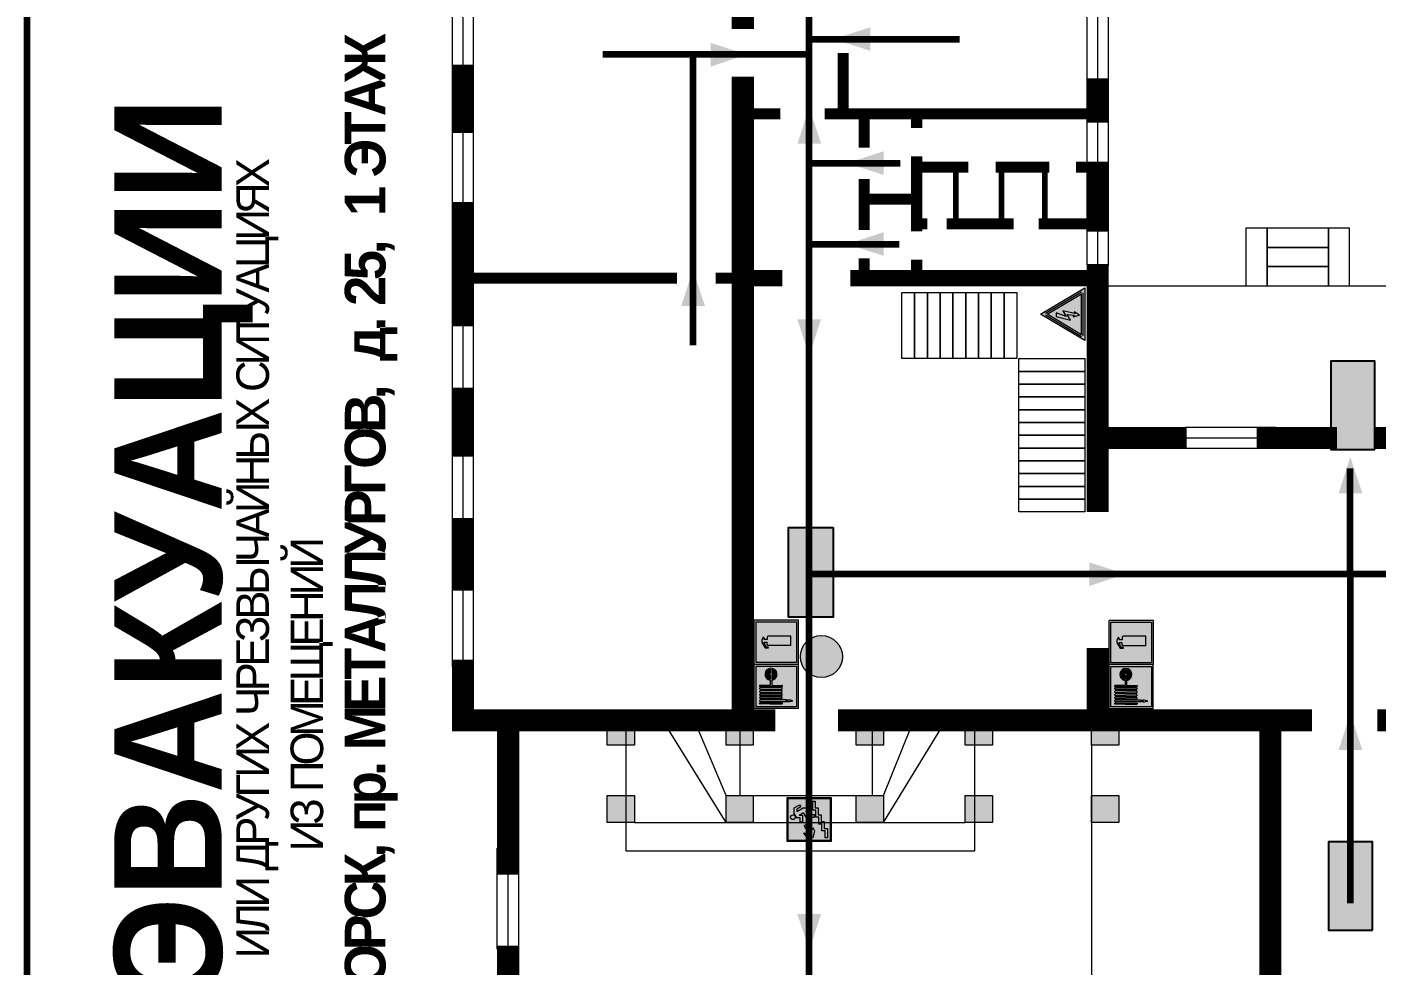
# Model space of a CAD drawing. Header units: millimetres. Extents: x 13810 to 67229, y 12374 to 21950.
# Drawn here: x 25277.2 to 25509.5, y 19191.3 to 19352.8 of the extents above; entities that cross this region are included whole.
import ezdxf

# ---------------------------------------------------------------- set-up
doc = ezdxf.new("R2010")
doc.units = ezdxf.units.MM
doc.layers.add('План_Штампы', color=7, linetype='Continuous')
doc.styles.add('обычный', font='arial.ttf')

# ---------------------------------------------------------------- blocks, each defined once
blk = doc.blocks.new('A$C32E8229D')
at = {"true_color": 0xffffff}
blk.add_hatch(color=7, dxfattribs=at).paths.add_polyline_path([(0, 0), (0, -8), (16, -8), (16, 0)])
h = blk.add_hatch(color=126)
h.paths.add_polyline_path([(0.2, -0.2), (15.8, -0.2), (15.8, -7.8), (0.2, -7.8)])
h.paths.add_polyline_path([(13.49, -2.05), (12.08, -2.05), (11.37, -2.63, 0.162397), (11.29, -2.84), (11.29, -3.63), (10.35, -3.63), (10.35, -4.05), (11.68, -4.05), (11.68, -3.48), (12.26, -4.28), (11.29, -5.1), (11.29, -6.78), (11.85, -6.78), (11.85, -5.44), (12.8, -4.64), (12.8, -5.94), (14.46, -5.94), (14.46, -5.39), (13.45, -5.39), (13.45, -3.97), (12.46, -2.59), (13.15, -2.59), (13.69, -3.34), (14.18, -3)], flags=16)
h.paths.add_polyline_path([(10.74, -1.82, 1), (11.8, -1.82, 1)], flags=16)
h.paths.add_polyline_path([(9.39, -3.59), (5.99, -3.59), (6.56, -3.03), (5.91, -3.03), (5.1, -3.83), (5.91, -4.64), (6.56, -4.64), (5.99, -4.09), (9.39, -4.09)], flags=16)
h.paths.add_polyline_path([(4.29, -1.08), (1.72, -1.08), (1.72, -6.6), (4.29, -6.6)], flags=16)
at = {"color": 126}
blk.add_lwpolyline([(16, -8), (0, -8), (0, 0), (16, 0)], close=True, dxfattribs=at)
blk = doc.blocks.new('A$C7B8C2D5B')
at = {"lineweight": 0}
h = blk.add_hatch(color=5, dxfattribs=at)
h.dxf.hatch_style = 1
h.paths.add_polyline_path([(1.4, -3.02, 1), (-2.11, -3.02, 1)])
at = {"color": 5, "lineweight": 0}
blk.add_circle((-0.36, -3.02), 1.75, dxfattribs=at)
blk = doc.blocks.new('вниз 3')
at = {"lineweight": 0, "true_color": 0xffffff}
h = blk.add_hatch(color=7, dxfattribs=at)
h.dxf.hatch_style = 1
h.paths.add_polyline_path([(40997.5, -4475.69), (40997.25, -4475.28), (40995.76, -4476.15), (40995.97, -4475.23), (40995.39, -4475.56), (40995.05, -4476.83), (40996.33, -4477.17), (40996.91, -4476.83), (40996, -4476.55)], flags=0)
h.paths.add_polyline_path([(40999.81, -4473.95), (41000.22, -4473.95), (41000.64, -4474.67), (41001.03, -4474.43), (41000.46, -4473.49), (41000.42, -4473.49), (40999.43, -4473.49), (40998.68, -4473.92), (40998.68, -4474.57), (40997.88, -4474.57), (40997.88, -4475), (40999.14, -4475), (40999.14, -4474.43), (40999.14, -4474.38), (40999.59, -4475.15), (40998.72, -4475.67), (40998.72, -4477.06), (40999.24, -4477.06), (40999.24, -4475.96), (40999.95, -4475.56), (40999.95, -4476.43), (41001.61, -4476.43), (41001.61, -4475.88), (41000.47, -4475.88), (41000.47, -4475.12)], flags=0)
h.paths.add_polyline_path([(40999.2, -4473.24, 1), (40998.35, -4473.24, 1)], flags=0)
h.paths.add_polyline_path([(41000.46, -4477.26), (41001.69, -4477.26), (41001.69, -4476.84), (41000.03, -4476.84), (41000.03, -4477.39), (40998.78, -4477.39), (40998.78, -4477.95), (40997.53, -4477.95), (40997.53, -4478.5), (40996.29, -4478.5), (40996.29, -4479.06), (40995.05, -4479.06), (40995.05, -4479.48), (40995.29, -4479.48), (40996.72, -4479.48), (40996.72, -4478.92), (40997.97, -4478.92), (40997.97, -4478.36), (40999.2, -4478.36), (40999.2, -4477.81), (41000.46, -4477.81)], flags=0)
h.paths.add_polyline_path([(41002.37, -4472.17), (40994.37, -4472.17), (40994.37, -4480.17), (41002.37, -4480.17)])
h.paths.add_polyline_path([(41002.16, -4479.96), (40994.57, -4479.96), (40994.57, -4472.37), (41002.16, -4472.37)], flags=16)
h.paths.add_polyline_path([(41001.61, -4475.88), (41001.61, -4476.43), (40999.95, -4476.43), (40999.95, -4475.56), (40999.24, -4475.96), (40999.24, -4477.06), (40998.72, -4477.06), (40998.72, -4475.67), (40999.59, -4475.15), (40999.14, -4474.38), (40999.14, -4474.43), (40999.14, -4475), (40997.88, -4475), (40997.88, -4474.57), (40998.68, -4474.57), (40998.68, -4473.92), (40999.43, -4473.49), (41000.42, -4473.49), (41000.46, -4473.49), (41001.03, -4474.43), (41000.64, -4474.67), (41000.22, -4473.95), (40999.81, -4473.95), (41000.47, -4475.12), (41000.47, -4475.88)], flags=0)
h.paths.add_polyline_path([(41001.69, -4476.84), (41001.69, -4477.26), (41000.46, -4477.26), (41000.46, -4477.81), (40999.2, -4477.81), (40999.2, -4478.36), (40997.97, -4478.36), (40997.97, -4478.92), (40996.72, -4478.92), (40996.72, -4479.48), (40995.05, -4479.48), (40995.05, -4479.06), (40996.29, -4479.06), (40996.29, -4478.5), (40997.53, -4478.5), (40997.53, -4477.95), (40998.78, -4477.95), (40998.78, -4477.39), (41000.03, -4477.39), (41000.03, -4476.84)], flags=0)
h.paths.add_polyline_path([(40998.35, -4473.24, -1), (40999.2, -4473.24, -1)], flags=0)
h.paths.add_polyline_path([(40997.5, -4475.69), (40996, -4476.55), (40996.91, -4476.83), (40996.33, -4477.17), (40995.05, -4476.83), (40995.39, -4475.56), (40995.97, -4475.23), (40995.76, -4476.15), (40997.25, -4475.28)], flags=0)
at = {"lineweight": 0}
h = blk.add_hatch(color=126, dxfattribs=at)
h.dxf.hatch_style = 1
h.paths.add_polyline_path([(41002.16, -4472.37), (40994.57, -4472.37), (40994.57, -4479.96), (41002.16, -4479.96)])
h.paths.add_polyline_path([(40995.97, -4475.23), (40995.76, -4476.15), (40997.25, -4475.28), (40997.5, -4475.69), (40996, -4476.55), (40996.91, -4476.83), (40996.33, -4477.17), (40995.05, -4476.83), (40995.39, -4475.56)], flags=16)
h.paths.add_polyline_path([(40997.88, -4474.57), (40998.68, -4474.57), (40998.68, -4473.92), (40999.43, -4473.49), (41000.42, -4473.49), (41000.46, -4473.49), (41001.03, -4474.43), (41000.64, -4474.67), (41000.22, -4473.95), (40999.81, -4473.95), (41000.47, -4475.12), (41000.47, -4475.88), (41001.61, -4475.88), (41001.61, -4476.43), (40999.95, -4476.43), (40999.95, -4475.56), (40999.24, -4475.96), (40999.24, -4477.06), (40998.72, -4477.06), (40998.72, -4475.67), (40999.59, -4475.15), (40999.14, -4474.38), (40999.14, -4474.43), (40999.14, -4475), (40997.88, -4475)], flags=16)
h.paths.add_polyline_path([(40998.35, -4473.24, -1), (40999.2, -4473.24, -1)], flags=16)
h.paths.add_polyline_path([(40997.53, -4477.95), (40998.78, -4477.95), (40998.78, -4477.39), (41000.03, -4477.39), (41000.03, -4476.84), (41001.69, -4476.84), (41001.69, -4477.26), (41000.46, -4477.26), (41000.46, -4477.81), (40999.2, -4477.81), (40999.2, -4478.36), (40997.97, -4478.36), (40997.97, -4478.92), (40996.72, -4478.92), (40996.72, -4479.48), (40995.05, -4479.48), (40995.05, -4479.06), (40996.29, -4479.06), (40996.29, -4478.5), (40997.53, -4478.5)], flags=16)
at = {"lineweight": 0, "true_color": 0xffffff}
h = blk.add_hatch(color=7, dxfattribs=at)
h.dxf.hatch_style = 1
h.paths.add_polyline_path([(40999.2, -4473.24, 1), (40998.35, -4473.24, 1)])
h.paths.add_polyline_path([(40999.81, -4473.95), (41000.22, -4473.95), (41000.64, -4474.67), (41001.03, -4474.43), (41000.46, -4473.49), (41000.42, -4473.49), (40999.43, -4473.49), (40998.68, -4473.92), (40998.68, -4474.57), (40997.88, -4474.57), (40997.88, -4475), (40999.14, -4475), (40999.14, -4474.43), (40999.14, -4474.38), (40999.59, -4475.15), (40998.72, -4475.67), (40998.72, -4477.06), (40999.24, -4477.06), (40999.24, -4475.96), (40999.95, -4475.56), (40999.95, -4476.43), (41001.61, -4476.43), (41001.61, -4475.88), (41000.47, -4475.88), (41000.47, -4475.12)])
h.paths.add_polyline_path([(40999.2, -4477.81), (41000.46, -4477.81), (41000.46, -4477.26), (41001.69, -4477.26), (41001.69, -4476.84), (41000.03, -4476.84), (41000.03, -4477.39), (40998.78, -4477.39), (40998.78, -4477.95), (40997.53, -4477.95), (40997.53, -4478.5), (40996.29, -4478.5), (40996.29, -4479.06), (40995.05, -4479.06), (40995.05, -4479.48), (40995.29, -4479.48), (40996.72, -4479.48), (40996.72, -4478.92), (40997.97, -4478.92), (40997.97, -4478.36), (40999.2, -4478.36)])
h.paths.add_polyline_path([(40997.5, -4475.69), (40997.25, -4475.28), (40995.76, -4476.15), (40995.97, -4475.23), (40995.39, -4475.56), (40995.05, -4476.83), (40996.33, -4477.17), (40996.91, -4476.83), (40996, -4476.55)])
at = {"color": 126, "lineweight": 0}
for points in [[(40994.37, -4472.17), (41002.37, -4472.17), (41002.37, -4480.17), (40994.37, -4480.17)], [(40994.57, -4472.37), (41002.16, -4472.37), (41002.16, -4479.96), (40994.57, -4479.96)]]:
    blk.add_lwpolyline(points, close=True, dxfattribs=at)
for points in [[(40999.14, -4474.43), (40999.14, -4475), (40997.88, -4475), (40997.88, -4474.57), (40998.68, -4474.57), (40998.68, -4473.92), (40999.43, -4473.49), (41000.42, -4473.49), (41000.46, -4473.49), (41001.03, -4474.43), (41000.64, -4474.67), (41000.22, -4473.95), (40999.81, -4473.95), (41000.47, -4475.12), (41000.47, -4475.88), (41001.61, -4475.88), (41001.61, -4476.43), (40999.95, -4476.43), (40999.95, -4475.56), (40999.24, -4475.96), (40999.24, -4477.06), (40998.72, -4477.06), (40998.72, -4475.67), (40999.59, -4475.15), (40999.14, -4474.38), (40999.14, -4474.43)], [(40995.05, -4476.83), (40995.39, -4475.56), (40995.97, -4475.23), (40995.76, -4476.15), (40997.25, -4475.28), (40997.5, -4475.69), (40996, -4476.55), (40996.91, -4476.83), (40996.33, -4477.17), (40995.05, -4476.83)], [(40995.29, -4479.48), (40995.05, -4479.48), (40995.05, -4479.06), (40996.29, -4479.06), (40996.29, -4478.5), (40997.53, -4478.5), (40997.53, -4477.95), (40998.78, -4477.95), (40998.78, -4477.39), (41000.03, -4477.39), (41000.03, -4476.84), (41001.69, -4476.84), (41001.69, -4477.26), (41000.46, -4477.26), (41000.46, -4477.81), (40999.2, -4477.81), (40999.2, -4478.36), (40997.97, -4478.36), (40997.97, -4478.92), (40996.72, -4478.92), (40996.72, -4479.48), (40995.05, -4479.48)]]:
    blk.add_lwpolyline(points, dxfattribs=at)
blk.add_circle((40998.77, -4473.24), 0.426, dxfattribs=at)
blk = doc.blocks.new('A$C37112FD5')
at = {"true_color": 0xf5f5ff}
h = blk.add_hatch(color=7, dxfattribs=at)
h.dxf.hatch_style = 1
h.paths.add_polyline_path([(12.8, -7.4), (0, -7.4), (0, -20.2), (12.8, -20.2)])
h.paths.add_polyline_path([(12.29, -7.91), (12.29, -19.69), (0.51, -19.69), (0.51, -7.91)], flags=16)
h.paths.add_polyline_path([(4.98, -9.04, -0.42597), (5.17, -9.22), (5.17, -12.25), (5.17, -15.29, -0.432244), (4.98, -15.47), (4.83, -15.47, -0.42597), (4.64, -15.29), (4.64, -12.25), (4.64, -9.22, -0.432244), (4.83, -9.04)], flags=0)
h.paths.add_polyline_path([(4.28, -9.22), (4.28, -12.25), (4.28, -15.29, -0.432244), (4.09, -15.47), (3.94, -15.47, -0.42597), (3.75, -15.29), (3.75, -12.25), (3.75, -9.22, -0.432244), (3.94, -9.04), (4.09, -9.04, -0.42597)], flags=0)
h.paths.add_polyline_path([(5.72, -9.04), (5.87, -9.04, -0.42597), (6.06, -9.22), (6.06, -12.25), (6.06, -15.29, -0.432244), (5.87, -15.47), (5.72, -15.47, -0.42597), (5.53, -15.29), (5.53, -12.25), (5.53, -9.22, -0.432244)], flags=0)
h.paths.add_polyline_path([(6.42, -8.9), (6.5, -8.9, -0.42597), (6.69, -9.08), (6.69, -12.03), (8.21, -12.03, -15.824349), (8.21, -12.47), (6.69, -12.47), (6.69, -15.42, -0.432244), (6.5, -15.6), (6.42, -15.6)], flags=0)
h.paths.add_polyline_path([(3.39, -9.22), (3.39, -12.25), (3.39, -15.29, -0.432244), (3.2, -15.47), (3.05, -15.47, -0.42597), (2.85, -15.29), (2.85, -12.25), (2.85, -9.22, -0.432244), (3.05, -9.04), (3.2, -9.04, -0.42597)], flags=0)
h.paths.add_polyline_path([(2.5, -9.22), (2.5, -16.71), (1.96, -16.71), (1.96, -9.22, -0.432244), (2.15, -9.04), (2.31, -9.04, -0.42597)], flags=0)
h.paths.add_polyline_path([(1.61, -8.9), (1.61, -15.6), (1.57, -15.6, -0.42597), (1.37, -15.42), (1.37, -12.03), (1.37, -9.09, -0.432244), (1.57, -8.9)], flags=0)
h.paths.add_polyline_path([(9.76, -10.81), (9.76, -12.03), (8.49, -12.03, -0.336371)], flags=0)
h.paths.add_polyline_path([(8.49, -12.47), (9.76, -12.47), (9.76, -13.7, -0.336371)], flags=0)
h.paths.add_polyline_path([(10.11, -10.81, -0.336371), (11.38, -12.03), (10.11, -12.03)], flags=0)
h.paths.add_polyline_path([(10.11, -12.47), (11.38, -12.47, -0.336371), (10.11, -13.7)], flags=0)
h.paths.add_polyline_path([(2.5, -16.84), (2.5, -17.05), (1.97, -17.05), (1.97, -16.84)], flags=0)
h.paths.add_polyline_path([(2.5, -17.24, -0.033778), (2.24, -18.6, -0.033778), (1.97, -17.24)], flags=0)
h = blk.add_hatch(color=242)
h.dxf.hatch_style = 1
h.paths.add_polyline_path([(12.29, -7.91), (0.51, -7.91), (0.51, -19.69), (12.29, -19.69)])
h.paths.add_polyline_path([(6.42, -15.6), (6.42, -8.9), (6.5, -8.9, -0.42597), (6.69, -9.08), (6.69, -12.03), (8.21, -12.03, -15.824349), (8.21, -12.47), (6.69, -12.47), (6.69, -15.42, -0.432244), (6.5, -15.6)], flags=16)
h.paths.add_polyline_path([(5.87, -15.47), (5.72, -15.47, -0.42597), (5.53, -15.29), (5.53, -12.25), (5.53, -9.22, -0.432244), (5.72, -9.04), (5.87, -9.04, -0.42597), (6.06, -9.22), (6.06, -12.25), (6.06, -15.29, -0.432244)], flags=16)
h.paths.add_polyline_path([(4.98, -15.47), (4.83, -15.47, -0.42597), (4.64, -15.29), (4.64, -12.25), (4.64, -9.22, -0.432244), (4.83, -9.04), (4.98, -9.04, -0.42597), (5.17, -9.22), (5.17, -12.25), (5.17, -15.29, -0.432244)], flags=16)
h.paths.add_polyline_path([(4.09, -15.47), (3.94, -15.47, -0.42597), (3.75, -15.29), (3.75, -12.25), (3.75, -9.22, -0.432244), (3.94, -9.04), (4.09, -9.04, -0.42597), (4.28, -9.22), (4.28, -12.25), (4.28, -15.29, -0.432244)], flags=16)
h.paths.add_polyline_path([(3.2, -15.47), (3.05, -15.47, -0.42597), (2.85, -15.29), (2.85, -12.25), (2.85, -9.22, -0.432244), (3.05, -9.04), (3.2, -9.04, -0.42597), (3.39, -9.22), (3.39, -12.25), (3.39, -15.29, -0.432244)], flags=16)
h.paths.add_polyline_path([(2.5, -17.05), (1.97, -17.05), (1.97, -16.84), (2.5, -16.84)], flags=16)
h.paths.add_polyline_path([(2.5, -17.24, -0.033778), (2.24, -18.6, -0.033778), (1.97, -17.24)], flags=16)
h.paths.add_polyline_path([(2.5, -16.71), (1.96, -16.71), (1.96, -9.22, -0.432244), (2.15, -9.04), (2.31, -9.04, -0.42597), (2.5, -9.22)], flags=16)
h.paths.add_polyline_path([(1.61, -15.6), (1.57, -15.6, -0.42597), (1.37, -15.42), (1.37, -12.03), (1.37, -9.09, -0.432244), (1.57, -8.9), (1.61, -8.9)], flags=16)
h.paths.add_polyline_path([(8.49, -12.47), (9.76, -12.47), (9.76, -13.7, -0.336371)], flags=0)
h.paths.add_polyline_path([(10.11, -13.7), (10.11, -12.47), (11.38, -12.47, -0.336371)], flags=0)
h.paths.add_polyline_path([(8.49, -12.03, -0.336371), (9.76, -10.81), (9.76, -12.03)], flags=0)
h.paths.add_polyline_path([(10.11, -12.03), (10.11, -10.81, -0.336371), (11.38, -12.03)], flags=0)
h = blk.add_hatch(color=7, dxfattribs=at)
h.dxf.hatch_style = 1
h.paths.add_polyline_path([(1.61, -8.9), (1.57, -8.9, 0.432244), (1.37, -9.09), (1.37, -12.03), (1.37, -15.42, 0.42597), (1.57, -15.6), (1.61, -15.6)])
h.paths.add_polyline_path([(2.5, -9.22, 0.42597), (2.31, -9.04), (2.15, -9.04, 0.432244), (1.96, -9.22), (1.96, -16.71), (2.5, -16.71)])
h.paths.add_polyline_path([(2.5, -16.84), (1.97, -16.84), (1.97, -17.05), (2.5, -17.05)])
h.paths.add_polyline_path([(2.5, -17.24), (1.97, -17.24, 0.033778), (2.24, -18.6, 0.033778)])
h.paths.add_polyline_path([(3.39, -12.25), (3.39, -9.22, 0.42597), (3.2, -9.04), (3.05, -9.04, 0.432244), (2.85, -9.22), (2.85, -12.25), (2.85, -15.29, 0.42597), (3.05, -15.47), (3.2, -15.47, 0.432244), (3.39, -15.29)])
h.paths.add_polyline_path([(4.28, -12.25), (4.28, -9.22, 0.42597), (4.09, -9.04), (3.94, -9.04, 0.432244), (3.75, -9.22), (3.75, -12.25), (3.75, -15.29, 0.42597), (3.94, -15.47), (4.09, -15.47, 0.432244), (4.28, -15.29)])
h.paths.add_polyline_path([(5.17, -12.25), (5.17, -9.22, 0.42597), (4.98, -9.04), (4.83, -9.04, 0.432244), (4.64, -9.22), (4.64, -12.25), (4.64, -15.29, 0.42597), (4.83, -15.47), (4.98, -15.47, 0.432244), (5.17, -15.29)])
h.paths.add_polyline_path([(6.06, -12.25), (6.06, -9.22, 0.42597), (5.87, -9.04), (5.72, -9.04, 0.432244), (5.53, -9.22), (5.53, -12.25), (5.53, -15.29, 0.42597), (5.72, -15.47), (5.87, -15.47, 0.432244), (6.06, -15.29)])
h.paths.add_polyline_path([(6.69, -12.47), (8.21, -12.47, 15.824349), (8.21, -12.03), (6.69, -12.03), (6.69, -9.08, 0.42597), (6.5, -8.9), (6.42, -8.9), (6.42, -15.6), (6.5, -15.6, 0.432244), (6.69, -15.42)])
h.paths.add_polyline_path([(8.49, -12.47), (9.76, -12.47), (9.76, -13.7, -0.336371)], flags=16)
h.paths.add_polyline_path([(8.49, -12.03, -0.336371), (9.76, -10.81), (9.76, -12.03)], flags=16)
h.paths.add_polyline_path([(10.11, -12.47), (11.38, -12.47, -0.336371), (10.11, -13.7)], flags=16)
h.paths.add_polyline_path([(10.11, -12.03), (10.11, -10.81, -0.336371), (11.38, -12.03)], flags=16)
h = blk.add_hatch(color=242)
h.dxf.hatch_style = 1
h.paths.add_polyline_path([(9.76, -10.81, 0.336371), (8.49, -12.03), (9.76, -12.03)])
h.paths.add_polyline_path([(10.11, -10.81), (10.11, -12.03), (11.38, -12.03, 0.336371)])
h.paths.add_polyline_path([(11.38, -12.47), (10.11, -12.47), (10.11, -13.7, 0.336371)])
h.paths.add_polyline_path([(9.76, -12.47), (8.49, -12.47, 0.336371), (9.76, -13.7)])
at = {"color": 242, "lineweight": 5}
for p, q in [((0, -20.2), (0, -7.4)), ((0, -7.4), (12.8, -7.4)), ((12.8, -20.2), (12.8, -7.4)), ((1.37, -12.03), (1.37, -9.08)), ((1.57, -8.9), (1.61, -8.9)), ((1.61, -8.9), (1.61, -15.6)), ((1.96, -16.71), (1.96, -9.22)), ((2.15, -9.04), (2.31, -9.04)), ((2.5, -16.71), (2.5, -9.22)), ((2.85, -12.25), (2.85, -9.22)), ((3.05, -9.04), (3.2, -9.04)), ((3.39, -12.25), (3.39, -9.22)), ((3.75, -12.25), (3.75, -9.22)), ((3.94, -9.04), (4.09, -9.04)), ((4.28, -12.25), (4.28, -9.22)), ((4.64, -12.25), (4.64, -9.22)), ((4.83, -9.04), (4.98, -9.04)), ((5.17, -12.25), (5.17, -9.22)), ((5.53, -12.25), (5.53, -9.22)), ((5.72, -9.04), (5.87, -9.04)), ((6.06, -12.25), (6.06, -9.22)), ((6.42, -8.9), (6.42, -15.6)), ((6.5, -8.9), (6.42, -8.9)), ((6.69, -12.03), (6.69, -9.08)), ((9.76, -10.81), (9.76, -12.03)), ((10.11, -10.81), (10.11, -12.03)), ((1.37, -12.03), (1.37, -15.42)), ((1.57, -15.6), (1.61, -15.6)), ((2.85, -12.25), (2.85, -15.29)), ((3.05, -15.47), (3.2, -15.47)), ((3.39, -12.25), (3.39, -15.29)), ((3.75, -12.25), (3.75, -15.29)), ((3.94, -15.47), (4.09, -15.47)), ((4.28, -12.25), (4.28, -15.29)), ((4.64, -12.25), (4.64, -15.29)), ((4.83, -15.47), (4.98, -15.47)), ((5.17, -12.25), (5.17, -15.29)), ((5.53, -12.25), (5.53, -15.29)), ((5.72, -15.47), (5.87, -15.47)), ((6.06, -12.25), (6.06, -15.29)), ((6.42, -15.6), (6.5, -15.6)), ((8.21, -12.03), (6.69, -12.03)), ((8.21, -12.47), (6.69, -12.47)), ((6.69, -12.47), (6.69, -15.42)), ((9.76, -12.03), (8.49, -12.03)), ((9.76, -12.47), (8.49, -12.47)), ((9.76, -12.47), (9.76, -13.7)), ((11.38, -12.03), (10.11, -12.03)), ((11.38, -12.47), (10.11, -12.47)), ((10.11, -12.47), (10.11, -13.7)), ((1.96, -16.71), (2.5, -16.71)), ((1.97, -16.84), (2.5, -16.84)), ((1.97, -17.05), (1.97, -16.84)), ((2.5, -17.05), (1.97, -17.05)), ((1.97, -17.24), (2.5, -17.24)), ((2.5, -16.84), (2.5, -17.05)), ((0, -20.2), (12.8, -20.2))]:
    blk.add_line(p, q, dxfattribs=at)
blk.add_lwpolyline([(0.51, -7.91), (12.29, -7.91), (12.29, -19.69), (0.51, -19.69)], close=True, dxfattribs=at)
for centre, radius, start, end in [((1.56, -9.09), 0.182, 87.1027, 180.6071), ((2.15, -9.22), 0.182, 87.1027, 180.6071), ((2.32, -9.22), 0.182, 359.3929, 92.8973), ((3.04, -9.22), 0.182, 87.1027, 180.6071), ((3.21, -9.22), 0.182, 359.3929, 92.8973), ((3.93, -9.22), 0.182, 87.1027, 180.6071), ((4.1, -9.22), 0.182, 359.3929, 92.8973), ((4.82, -9.22), 0.182, 87.1027, 180.6071), ((4.99, -9.22), 0.182, 359.3929, 92.8973), ((5.71, -9.22), 0.182, 87.1027, 180.6071), ((5.88, -9.22), 0.182, 359.3929, 92.8973), ((6.51, -9.09), 0.182, 359.3929, 92.8973), ((9.93, -12.25), 1.74, 187.2319, 172.7681), ((9.93, -12.25), 1.46, 96.9927, 171.3585), ((9.93, -12.25), 1.46, 8.6415, 83.0073), ((1.56, -15.42), 0.182, 179.3929, 272.8973), ((3.04, -15.29), 0.182, 179.3929, 272.8973), ((3.21, -15.29), 0.182, 267.1027, 0.6071), ((3.93, -15.29), 0.182, 179.3929, 272.8973), ((4.1, -15.29), 0.182, 267.1027, 0.6071), ((4.82, -15.29), 0.182, 179.3929, 272.8973), ((4.99, -15.29), 0.182, 267.1027, 0.6071), ((5.71, -15.29), 0.182, 179.3929, 272.8973), ((5.88, -15.29), 0.182, 267.1027, 0.6071), ((6.51, -15.42), 0.182, 267.1027, 0.6071), ((9.93, -12.25), 1.46, 188.6415, 263.0073), ((9.93, -12.25), 1.46, 276.9927, 351.3585), ((12.17, -15.98), 10.27, 187.041, 194.7793), ((-7.7, -15.98), 10.27, 345.2207, 352.959)]:
    blk.add_arc(centre, radius, start, end, dxfattribs=at)
blk = doc.blocks.new('A$C3AD82952')
at = {"true_color": 0xf5f5ff}
h = blk.add_hatch(color=7, dxfattribs=at)
h.dxf.hatch_style = 1
h.paths.add_polyline_path([(8.21, 8.73, 0.414214), (7.89, 9.05), (7.22, 9.05), (7.22, 9.92), (7.59, 9.92, 1), (7.57, 10.36), (7.22, 10.36), (7.22, 10.6), (6.43, 10.6), (6.43, 10.36), (6.01, 10.36), (4.74, 9.59), (4.74, 8.69), (4.98, 8.73), (4.98, 9.26), (6.12, 9.91), (6.43, 9.91), (6.43, 9.05), (5.76, 9.05, 0.414214), (5.44, 8.73), (5.44, 2.2), (8.21, 2.2)], flags=0)
h.paths.add_polyline_path([(12.8, 12.8), (0, 12.8), (0, 0), (12.8, 0)])
h.paths.add_polyline_path([(0.51, 12.29), (12.29, 12.29), (12.29, 0.51), (0.51, 0.51)], flags=16)
h.paths.add_polyline_path([(4.74, 9.59), (6.01, 10.36), (6.43, 10.36), (6.43, 10.6), (7.22, 10.6), (7.22, 10.36), (7.59, 10.36, -0.94586), (7.59, 9.92), (7.22, 9.92), (7.22, 9.05), (7.89, 9.05, -0.414214), (8.21, 8.73), (8.21, 2.2), (5.44, 2.2), (5.44, 8.73, -0.414214), (5.76, 9.05), (6.43, 9.05), (6.43, 9.91), (6.12, 9.91), (4.98, 9.26), (4.98, 8.73), (4.74, 8.69)], flags=0)
h = blk.add_hatch(color=242)
h.dxf.hatch_style = 1
h.paths.add_polyline_path([(12.29, 12.29), (0.51, 12.29), (0.51, 0.51), (12.29, 0.51)])
h.paths.add_polyline_path([(4.74, 8.69), (4.74, 9.59), (6.01, 10.36), (6.43, 10.36), (6.43, 10.6), (7.22, 10.6), (7.22, 10.36), (7.59, 10.36, -0.94586), (7.59, 9.92), (7.22, 9.92), (7.22, 9.05), (7.89, 9.05, -0.414214), (8.21, 8.73), (8.21, 2.2), (5.44, 2.2), (5.44, 8.73, -0.414214), (5.76, 9.05), (6.43, 9.05), (6.43, 9.91), (6.12, 9.91), (4.98, 9.26), (4.98, 8.73)], flags=16)
h = blk.add_hatch(color=7, dxfattribs=at)
h.dxf.hatch_style = 1
h.paths.add_polyline_path([(8.21, 8.73, 0.414214), (7.89, 9.05), (7.22, 9.05), (7.22, 9.92), (7.59, 9.92, 1), (7.57, 10.36), (7.22, 10.36), (7.22, 10.6), (6.43, 10.6), (6.43, 10.36), (6.01, 10.36), (4.74, 9.59), (4.74, 8.69), (4.98, 8.73), (4.98, 9.26), (6.12, 9.91), (6.43, 9.91), (6.43, 9.05), (5.76, 9.05, 0.414214), (5.44, 8.73), (5.44, 2.2), (8.21, 2.2)])
at = {"color": 242, "lineweight": 5}
for p, q in [((0, 0), (0, 12.8)), ((0, 12.8), (12.8, 12.8)), ((12.8, 0), (12.8, 12.8)), ((6.01, 10.36), (4.74, 9.59)), ((4.74, 9.59), (4.74, 8.69)), ((4.74, 8.69), (4.98, 8.73)), ((4.98, 9.26), (6.12, 9.91)), ((4.98, 8.73), (4.98, 9.26)), ((5.44, 2.2), (5.44, 8.73)), ((5.76, 9.05), (6.43, 9.05)), ((6.01, 10.36), (6.43, 10.36)), ((6.12, 9.91), (6.43, 9.91)), ((7.22, 10.6), (6.43, 10.6)), ((6.43, 10.6), (6.43, 10.36)), ((6.43, 9.91), (6.43, 9.05)), ((7.22, 10.36), (7.22, 10.6)), ((7.59, 10.36), (7.22, 10.36)), ((7.22, 9.05), (7.22, 9.92)), ((7.59, 9.92), (7.22, 9.92)), ((7.89, 9.05), (7.22, 9.05)), ((8.21, 2.2), (8.21, 8.73)), ((0, 0), (12.8, 0)), ((5.44, 2.2), (8.21, 2.2))]:
    blk.add_line(p, q, dxfattribs=at)
blk.add_lwpolyline([(0.51, 12.29), (12.29, 12.29), (12.29, 0.51), (0.51, 0.51)], close=True, dxfattribs=at)
for centre, radius, start, end in [((5.76, 8.73), 0.32, 90, 180), ((7.58, 10.14), 0.223, 273.1875, 86.8125), ((7.89, 8.73), 0.32, 0, 90)]:
    blk.add_arc(centre, radius, start, end, dxfattribs=at)
blk = doc.blocks.new('A$C3E6D3DDE')
at = {"lineweight": 5}
h = blk.add_hatch(color=40, dxfattribs=at)
h.paths.add_polyline_path([(24.1, 1.45), (16.46, -11.35), (31.74, -11.35)])
h.paths.add_polyline_path([(24.09, -0.46), (30.03, -10.41), (18.14, -10.41)], flags=16)
h.paths.add_polyline_path([(24.54, -3.08), (23.41, -6.02), (25.13, -5.01), (24.33, -8.5), (24.82, -8.27), (23.79, -9.86), (23.4, -8.04), (23.8, -8.43), (24.04, -6.29), (22.39, -7.25), (23.44, -3.08)], flags=0)
h = blk.add_hatch(color=256, dxfattribs=at)
h.paths.add_polyline_path([(24.37, 0.03, 0.567511), (23.82, 0.03), (17.59, -10.4, 0.582454), (17.86, -10.88), (30.32, -10.88, 0.582149), (30.6, -10.4)])
h.paths.add_polyline_path([(24.09, -0.46), (18.14, -10.41), (30.03, -10.41)], flags=16)
h.paths.add_polyline_path([(24.54, -3.08), (23.41, -6.02), (25.13, -5.01), (24.33, -8.5), (24.82, -8.27), (23.79, -9.86), (23.4, -8.04), (23.8, -8.43), (24.04, -6.29), (22.39, -7.25), (23.44, -3.08)], flags=0)
h = blk.add_hatch(color=40, dxfattribs=at)
h.paths.add_polyline_path([(24.09, -0.46), (18.14, -10.41), (30.03, -10.41)])
h.paths.add_polyline_path([(24.82, -8.27), (23.79, -9.86), (23.4, -8.04), (23.8, -8.43), (24.04, -6.29), (22.39, -7.25), (23.44, -3.08), (24.54, -3.08), (23.41, -6.02), (25.13, -5.01), (24.33, -8.5)], flags=16)
at = {"color": 40, "lineweight": 5}
for p, q in [((16.46, -11.35), (24.1, 1.45)), ((24.1, 1.45), (31.74, -11.35))]:
    blk.add_line(p, q, dxfattribs=at)
at = {"lineweight": 5}
for p, q in [((17.59, -10.4), (23.82, 0.03)), ((24.37, 0.03), (30.6, -10.4)), ((18.14, -10.41), (24.09, -0.46)), ((23.44, -3.08), (22.39, -7.25)), ((23.41, -6.02), (24.54, -3.08)), ((24.54, -3.08), (23.44, -3.08)), ((24.09, -0.46), (30.03, -10.41)), ((22.39, -7.25), (24.04, -6.29)), ((25.13, -5.01), (23.41, -6.02)), ((24.04, -6.29), (23.8, -8.43)), ((24.33, -8.5), (25.13, -5.01)), ((17.86, -10.88), (30.32, -10.88)), ((18.14, -10.41), (30.03, -10.41)), ((23.8, -8.43), (23.4, -8.04)), ((23.4, -8.04), (23.79, -9.86)), ((23.79, -9.86), (24.82, -8.27)), ((24.82, -8.27), (24.33, -8.5))]:
    blk.add_line(p, q, dxfattribs=at)
at = {"color": 50, "lineweight": 5}
blk.add_line((31.74, -11.35), (16.46, -11.35), dxfattribs=at)
blk = doc.blocks.new('A$C7B4425F7')
at = {"true_color": 0xffffff}
blk.add_hatch(color=7, dxfattribs=at).paths.add_polyline_path([(0, 0), (-16, 0), (-16, -8), (0, -8)])
h = blk.add_hatch(color=126)
h.paths.add_polyline_path([(-0.2, -0.2), (-15.8, -0.2), (-15.8, -7.8), (-0.2, -7.8)])
h.paths.add_polyline_path([(-11.76, -2.03), (-11.76, -3.66), (-11.17, -3.66, -0.568275), (-11.17, -6.18), (-12.58, -6.18), (-12.58, -2.03)], flags=16)
h.paths.add_polyline_path([(-13.33, -4.12, -0.495768), (-13.59, -6.18), (-15.03, -6.18), (-15.03, -2.03), (-13.59, -2.03, -0.487973)], flags=16)
h.paths.add_polyline_path([(-10.25, -2.03), (-9.48, -2.03), (-9.48, -6.18), (-10.25, -6.18)], flags=16)
h.paths.add_polyline_path([(-13.84, -3.69), (-14.24, -3.69), (-14.24, -3.03), (-13.9, -3.03, -0.692621)], flags=0)
h.paths.add_polyline_path([(-9.15, -2.03), (-8.4, -2.03), (-8.04, -3.07), (-7.68, -2.03), (-6.93, -2.03), (-7.64, -4.1), (-6.93, -6.18), (-7.68, -6.18), (-8.04, -5.14), (-8.4, -6.18), (-9.15, -6.18), (-8.44, -4.1)], flags=16)
h.paths.add_polyline_path([(-11.76, -4.46), (-11.42, -4.46, -0.692621), (-11.36, -5.12), (-11.76, -5.12)], flags=0)
h.paths.add_polyline_path([(-13.9, -5.2), (-14.24, -5.2), (-14.24, -4.55), (-13.84, -4.55, -0.708038)], flags=0)
edge = h.paths.add_edge_path(flags=16)
edge.add_ellipse((-5.51, -4.08), major_axis=(0, 2.05), ratio=0.586184, start_angle=0, end_angle=360)
edge = h.paths.add_edge_path(flags=0)
edge.add_ellipse((-5.51, -4.08), major_axis=(0, 1.14), ratio=0.454828, start_angle=0, end_angle=360)
h.paths.add_polyline_path([(-4.13, -4.96, 0.377264), (-3.48, -4.52, 0.0555), (-3.16, -2.03), (-1.66, -2.03), (-1.66, -4.96), (-0.96, -4.96), (-0.96, -7.01), (-1.75, -7.01), (-1.75, -6.18), (-3.3, -6.18), (-3.3, -7.02), (-4.13, -7.02)], flags=16)
h.paths.add_polyline_path([(-2.73, -2.91), (-2.28, -2.91), (-2.28, -4.96), (-3.05, -4.96, 0.079136)], flags=0)
at = {"color": 126}
blk.add_lwpolyline([(-16, -8), (0, -8), (0, 0), (-16, 0)], close=True, dxfattribs=at)

msp = doc.modelspace()

# ---------------------------------------------------------------- hatches: boundary and pattern name
at = {"lineweight": 0}
h = msp.add_hatch(color=256, dxfattribs=at)
h.dxf.hatch_style = 1
h.paths.add_polyline_path([(25377.14, 19229.12), (25381.82, 19229.12), (25381.82, 19233.8), (25377.14, 19233.8)])
h = msp.add_hatch(color=256, dxfattribs=at)
h.dxf.hatch_style = 1
h.paths.add_polyline_path([(25397.59, 19229.12), (25402.27, 19229.12), (25402.27, 19233.8), (25397.59, 19233.8)])
h = msp.add_hatch(color=256, dxfattribs=at)
h.dxf.hatch_style = 1
h.paths.add_polyline_path([(25419.99, 19229.12), (25424.67, 19229.12), (25424.67, 19233.8), (25419.99, 19233.8)])
h = msp.add_hatch(color=256, dxfattribs=at)
h.dxf.hatch_style = 1
h.paths.add_polyline_path([(25438.75, 19229.12), (25443.43, 19229.12), (25443.43, 19233.8), (25438.75, 19233.8)])
h = msp.add_hatch(color=256, dxfattribs=at)
h.dxf.hatch_style = 1
h.paths.add_polyline_path([(25460.51, 19229.12), (25465.19, 19229.12), (25465.19, 19233.8), (25460.51, 19233.8)])
h = msp.add_hatch(color=256, dxfattribs=at)
h.dxf.hatch_style = 1
h.paths.add_polyline_path([(25377.14, 19215.81), (25381.82, 19215.81), (25381.82, 19220.49), (25377.14, 19220.49)])
h = msp.add_hatch(color=256, dxfattribs=at)
h.dxf.hatch_style = 1
h.paths.add_polyline_path([(25397.59, 19215.81), (25402.27, 19215.81), (25402.27, 19220.49), (25397.59, 19220.49)])
h = msp.add_hatch(color=256, dxfattribs=at)
h.dxf.hatch_style = 1
h.paths.add_polyline_path([(25419.99, 19215.81), (25424.67, 19215.81), (25424.67, 19220.49), (25419.99, 19220.49)])
h = msp.add_hatch(color=256, dxfattribs=at)
h.dxf.hatch_style = 1
h.paths.add_polyline_path([(25438.75, 19215.81), (25443.43, 19215.81), (25443.43, 19220.49), (25438.75, 19220.49)])
h = msp.add_hatch(color=256, dxfattribs=at)
h.dxf.hatch_style = 1
h.paths.add_polyline_path([(25460.51, 19215.81), (25465.19, 19215.81), (25465.19, 19220.49), (25460.51, 19220.49)])

# ---------------------------------------------------------------- linework, layer by layer
at = {"color": 2, "lineweight": 100}
msp.add_lwpolyline([(25277.24, 19477.83), (25877.24, 19477.83), (25877.24, 19082.83), (25277.24, 19082.83)], close=True, dxfattribs=at)
at = {"lineweight": 0}
for points in [[(25459.73, 19311.81), (25459.73, 19402.31)], [(25461.57, 19311.97), (25461.57, 19402.48)], [(25463.43, 19311.72), (25463.43, 19402.23)], [(25350.5, 19242.71), (25350.5, 19383.66)], [(25352.31, 19243.88), (25352.31, 19384.82)], [(25354.11, 19243.18), (25354.11, 19384.12)], [(25461.57, 19308.2), (25637.74, 19308.2), (25637.74, 19283.01)], [(25476.64, 19283.86), (25492.2, 19283.86)], [(25476.89, 19282.03), (25492.45, 19282.03)], [(25476.39, 19280.26), (25491.95, 19280.26)], [(25380.33, 19233.68), (25380.33, 19210.97), (25440.44, 19210.97), (25440.44, 19233.41)], [(25397.59, 19215.81), (25387.13, 19232.79)], [(25397.59, 19220.49), (25392.53, 19232.44)], [(25400.04, 19220.49), (25400.04, 19234.04)], [(25400.04, 19220.49), (25422.82, 19220.49), (25422.82, 19232.67)], [(25424.67, 19220.49), (25429.48, 19232.31)], [(25424.67, 19215.81), (25434.72, 19232.22)], [(25460.51, 19229.12), (25460.51, 19178.71)], [(25381.82, 19215.81), (25438.75, 19215.81)], [(25360.08, 19194.66), (25360.08, 19212.01)], [(25358.2, 19194.05), (25358.2, 19211.4)], [(25361.93, 19193.93), (25361.93, 19211.28)]]:
    msp.add_lwpolyline(points, dxfattribs=at)
at = {"color": 126, "lineweight": 100, "true_color": 0x008754}
for points in [[(25411.91, 19166.47), (25411.91, 19399.3)], [(25411.91, 19350.66), (25437.75, 19350.66)], [(25411.91, 19348.01), (25376.39, 19348.01)], [(25391.9, 19298), (25391.9, 19348.01)], [(25411.91, 19329.32), (25427.54, 19329.32)], [(25411.91, 19315.38), (25427.38, 19315.38)], [(25505.02, 19258.62), (25505.02, 19276.77)], [(25411.91, 19258.62), (25599.92, 19258.62), (25599.92, 19201.98)], [(25505.02, 19258.62), (25505.02, 19201.98)]]:
    msp.add_lwpolyline(points, dxfattribs=at)
at = {"lineweight": 0}
for points, const_width in [([(25400.48, 19367.65), (25400.48, 19352.41)], 3.8), ([(25417.74, 19348.27), (25417.74, 19337.83), (25414.58, 19337.83)], 1.9), ([(25352.31, 19346.27), (25352.31, 19334.51)], 3.8), ([(25400.48, 19344.23), (25400.48, 19233.42)], 3.8), ([(25461.57, 19343.91), (25461.57, 19336.31)], 3.8), ([(25406.92, 19337.83), (25399.51, 19337.83)], 1.9), ([(25417.74, 19337.83), (25461.51, 19337.83)], 1.9), ([(25421.37, 19337.83), (25421.37, 19332)], 1.9), ([(25430.4, 19337.83), (25430.4, 19335.38)], 1.9), ([(25430.4, 19330.49), (25430.4, 19317.58)], 1.9), ([(25461.57, 19329.61), (25461.57, 19317.54)], 3.8), ([(25421.37, 19326.61), (25421.37, 19317.83)], 1.9), ([(25430.4, 19328.64), (25439.32, 19328.64)], 1.9), ([(25437.13, 19318.9), (25437.13, 19328.64)], 0.95), ([(25444.03, 19328.64), (25453.22, 19328.64)], 1.9), ([(25445, 19318.9), (25445, 19328.64)], 0.95), ([(25452.48, 19318.9), (25452.48, 19328.64)], 0.95), ([(25457.85, 19328.64), (25461.55, 19328.64)], 1.9), ([(25352.31, 19322.64), (25352.31, 19301.22)], 3.8), ([(25421.37, 19323.14), (25430.4, 19323.14)], 1.9), ([(25430.4, 19318.9), (25432.25, 19318.9)], 1.9), ([(25435.55, 19318.9), (25447.09, 19318.9)], 1.9), ([(25451.41, 19318.9), (25460.92, 19318.9)], 1.9), ([(25421.37, 19309.53), (25421.37, 19312.94)], 1.9), ([(25430.4, 19312.69), (25430.4, 19308.3)], 1.9), ([(25461.57, 19311.97), (25461.57, 19282.03), (25476.89, 19282.03)], 3.8), ([(25389.15, 19309.53), (25353.73, 19309.53)], 1.9), ([(25400.91, 19309.53), (25395.81, 19309.53)], 1.9), ([(25400.91, 19309.53), (25407.25, 19309.53)], 2.85), ([(25419.01, 19309.53), (25459.93, 19309.53)], 2.85), ([(25352.31, 19290.69), (25352.31, 19278.83)], 3.8), ([(25461.57, 19282.03), (25461.57, 19269.3)], 3.8), ([(25488.96, 19282.03), (25502.78, 19282.03)], 3.8), ([(25509.43, 19282.03), (25526.39, 19282.03)], 3.8), ([(25352.31, 19268.24), (25352.31, 19255.74)], 3.8), ([(25461.57, 19233.42), (25461.57, 19245.9)], 3.8), ([(25352.31, 19243.88), (25352.31, 19233.42), (25356.36, 19233.42)], 3.8), ([(25360.08, 19233.42), (25352.84, 19233.42)], 3.8), ([(25360.08, 19206.87), (25360.08, 19233.42), (25406.08, 19233.42)], 3.8), ([(25416.84, 19233.42), (25498.47, 19233.42)], 3.8), ([(25463.9, 19168.43), (25491.27, 19168.43), (25491.27, 19144.89), (25491.27, 19233.42)], 3.8), ([(25509.68, 19233.42), (25544.42, 19233.42)], 3.8), ([(25385.31, 19159.86), (25379.8, 19159.86), (25379.8, 19168.46), (25360.08, 19168.46), (25360.08, 19194.66)], 3.8)]:
    msp.add_lwpolyline(points, dxfattribs=dict(at, const_width=const_width))
for points in [[(25490.72, 19318.15), (25487.08, 19318.15), (25487.08, 19308.2), (25490.72, 19308.2)], [(25490.72, 19314.83), (25501.29, 19314.83), (25501.29, 19318.15), (25490.72, 19318.15)], [(25504.93, 19318.15), (25501.29, 19318.15), (25501.29, 19308.2), (25504.93, 19308.2)], [(25490.72, 19311.52), (25501.29, 19311.52), (25501.29, 19314.83), (25490.72, 19314.83)], [(25490.72, 19308.2), (25501.29, 19308.2), (25501.29, 19311.52), (25490.72, 19311.52)], [(25430.05, 19307.04), (25430.05, 19295.68), (25427.85, 19295.68), (25427.85, 19307.04)], [(25432.25, 19307.04), (25432.25, 19295.68), (25430.05, 19295.68), (25430.05, 19307.04)], [(25434.45, 19307.04), (25434.45, 19295.68), (25432.25, 19295.68), (25432.25, 19307.04)], [(25436.65, 19307.04), (25436.65, 19295.68), (25434.45, 19295.68), (25434.45, 19307.04)], [(25438.85, 19307.04), (25438.85, 19295.68), (25436.65, 19295.68), (25436.65, 19307.04)], [(25441.05, 19307.04), (25441.05, 19295.68), (25438.85, 19295.68), (25438.85, 19307.04)], [(25443.25, 19307.04), (25443.25, 19295.68), (25441.05, 19295.68), (25441.05, 19307.04)], [(25445.45, 19307.04), (25445.45, 19295.68), (25443.25, 19295.68), (25443.25, 19307.04)], [(25447.64, 19307.04), (25447.64, 19295.68), (25445.45, 19295.68), (25445.45, 19307.04)], [(25459.33, 19293.48), (25447.98, 19293.48), (25447.98, 19295.68), (25459.33, 19295.68)], [(25459.33, 19291.29), (25447.98, 19291.29), (25447.98, 19293.48), (25459.33, 19293.48)], [(25459.33, 19289.09), (25447.98, 19289.09), (25447.98, 19291.29), (25459.33, 19291.29)], [(25459.33, 19286.89), (25447.98, 19286.89), (25447.98, 19289.09), (25459.33, 19289.09)], [(25459.33, 19284.69), (25447.98, 19284.69), (25447.98, 19286.89), (25459.33, 19286.89)], [(25459.33, 19282.49), (25447.98, 19282.49), (25447.98, 19284.69), (25459.33, 19284.69)], [(25459.33, 19280.29), (25447.98, 19280.29), (25447.98, 19282.49), (25459.33, 19282.49)], [(25459.33, 19278.09), (25447.98, 19278.09), (25447.98, 19280.29), (25459.33, 19280.29)], [(25459.33, 19275.89), (25447.98, 19275.89), (25447.98, 19278.09), (25459.33, 19278.09)], [(25459.33, 19273.69), (25447.98, 19273.69), (25447.98, 19275.89), (25459.33, 19275.89)], [(25459.33, 19271.5), (25447.98, 19271.5), (25447.98, 19273.69), (25459.33, 19273.69)], [(25459.33, 19269.3), (25447.98, 19269.3), (25447.98, 19271.5), (25459.33, 19271.5)], [(25377.14, 19233.8), (25381.82, 19233.8), (25381.82, 19229.12), (25377.14, 19229.12)], [(25397.59, 19233.8), (25402.27, 19233.8), (25402.27, 19229.12), (25397.59, 19229.12)], [(25419.99, 19233.8), (25424.67, 19233.8), (25424.67, 19229.12), (25419.99, 19229.12)], [(25438.75, 19233.8), (25443.43, 19233.8), (25443.43, 19229.12), (25438.75, 19229.12)], [(25460.51, 19233.8), (25465.19, 19233.8), (25465.19, 19229.12), (25460.51, 19229.12)], [(25377.14, 19220.49), (25381.82, 19220.49), (25381.82, 19215.81), (25377.14, 19215.81)], [(25397.59, 19220.49), (25402.27, 19220.49), (25402.27, 19215.81), (25397.59, 19215.81)], [(25419.99, 19220.49), (25424.67, 19220.49), (25424.67, 19215.81), (25419.99, 19215.81)], [(25438.75, 19220.49), (25443.43, 19220.49), (25443.43, 19215.81), (25438.75, 19215.81)], [(25460.51, 19220.49), (25465.19, 19220.49), (25465.19, 19215.81), (25460.51, 19215.81)]]:
    msp.add_lwpolyline(points, close=True, dxfattribs=at)
at = {"layer": 'План_Штампы', "color": 126, "true_color": 0x008754}
for points in [[(25422.43, 19352.74), (25422.43, 19348.66), (25416.17, 19350.67)], [(25394.95, 19345.95), (25394.95, 19350.03), (25401.21, 19348.02)], [(25413.95, 19332.68), (25409.88, 19332.68), (25411.89, 19338.94)], [(25424.73, 19331.38), (25424.72, 19327.31), (25418.46, 19329.32)], [(25424.72, 19317.45), (25424.71, 19313.37), (25418.45, 19315.38)], [(25393.95, 19304.74), (25389.87, 19304.75), (25391.89, 19311)], [(25409.85, 19302.45), (25413.92, 19302.44), (25411.91, 19296.18)], [(25507.13, 19272.49), (25503.05, 19272.5), (25505.06, 19278.76)], [(25460.11, 19256.54), (25460.12, 19260.61), (25466.38, 19258.6)], [(25507.13, 19228.33), (25503.05, 19228.33), (25505.06, 19234.59)], [(25409.86, 19200.1), (25413.94, 19200.1), (25411.92, 19193.84)]]:
    msp.add_solid(points, dxfattribs=at)

# ---------------------------------------------------------------- block references
at = {"rotation": 90}
for name, p, xscale, yscale, zscale in [('A$C3E6D3DDE', (25452.59, 19289.01), 0.59375, 0.59375, 0.59375), ('A$C3AD82952', (25410.04, 19243.06), 0.59375, 0.59375, 0.59375), ('A$C3AD82952', (25471.15, 19243.02), 0.59375, 0.59375, 0.59375), ('A$C37112FD5', (25398.05, 19235.46), 0.5937484804308042, 0.5937484804308042, 0.5937484804308042), ('A$C37112FD5', (25459.15, 19235.42), 0.5937484804308042, 0.5937484804308042, 0.5937484804308042)]:
    msp.add_blockref(name, p, dxfattribs=dict(at, xscale=xscale, yscale=yscale, zscale=zscale))
at = {"xscale": 2.068548385612667, "yscale": 2.068548385612667, "zscale": 2.068548385612667}
msp.add_blockref('A$C7B8C2D5B', (25414.75, 19250.64), dxfattribs=at)
at = {"color": 126, "true_color": 0x008754, "xscale": 0.95, "yscale": 0.95, "zscale": 0.95, "rotation": 90}
msp.add_blockref('вниз 3', (21159.52, -19732.09), dxfattribs=at)
at = {"layer": 'План_Штампы', "xscale": 0.95, "yscale": 0.95, "zscale": 0.95, "rotation": 90}
msp.add_blockref('A$C7B4425F7', (25501.68, 19295.24), dxfattribs=at)
at = {"layer": 'План_Штампы', "color": 126, "true_color": 0x008754}
for p, xscale, yscale, zscale, rotation in [((25408.32, 19251.2), 0.9618853433112002, 0.9618853433112002, 0.9618853433112002, 89.99786532371438), ((25501.3, 19212.53), -0.95, 0.95, 0.95, 90)]:
    msp.add_blockref('A$C32E8229D', p, dxfattribs=dict(at, xscale=xscale, yscale=yscale, zscale=zscale, rotation=rotation))

# ---------------------------------------------------------------- texts
at = {"color": 0, "lineweight": 0, "insert": (25317.84, 19237.52), "char_height": 7, "width": 449.2158, "attachment_point": 5, "rotation": 90, "style": 'обычный'}
msp.add_mtext('{\\fArial Black|b1|i0|c204|p34;\\H2x;\\T0.85;  \\fArial Narrow|b0|i0|c204|p34;\\H0.8x;\\W0.9;\\P\\fProxima Nova Rg|b0|i0|c204|p2;\\H0.5x;\\W1;\\C256;ПРИ ПОЖАРЕ  ИЛИ ДРУГИХ ЧРЕЗВЫЧАЙНЫХ СИТУАЦИЯХ  \\PИЗ ПОМЕЩЕНИЙ \\fProxima Nova Rg|b1|i0|c204|p2;\\H1.25x;\\PДАУ: г. МОНЧЕГОРСК, пр. МЕТАЛЛУРГОВ,  д. 25,  1 ЭТАЖ}', dxfattribs=at)
at = {"lineweight": 0, "insert": (25292.25, 19107.63), "char_height": 18.5, "width": 444.5011, "attachment_point": 1, "rotation": 90, "style": 'обычный'}
msp.add_mtext('{\\fProxima Nova Rg|b1|i0|c204|p2;ПЛАН ЭВАКУАЦИИ}', dxfattribs=at)

doc.saveas('drawing.dxf')
